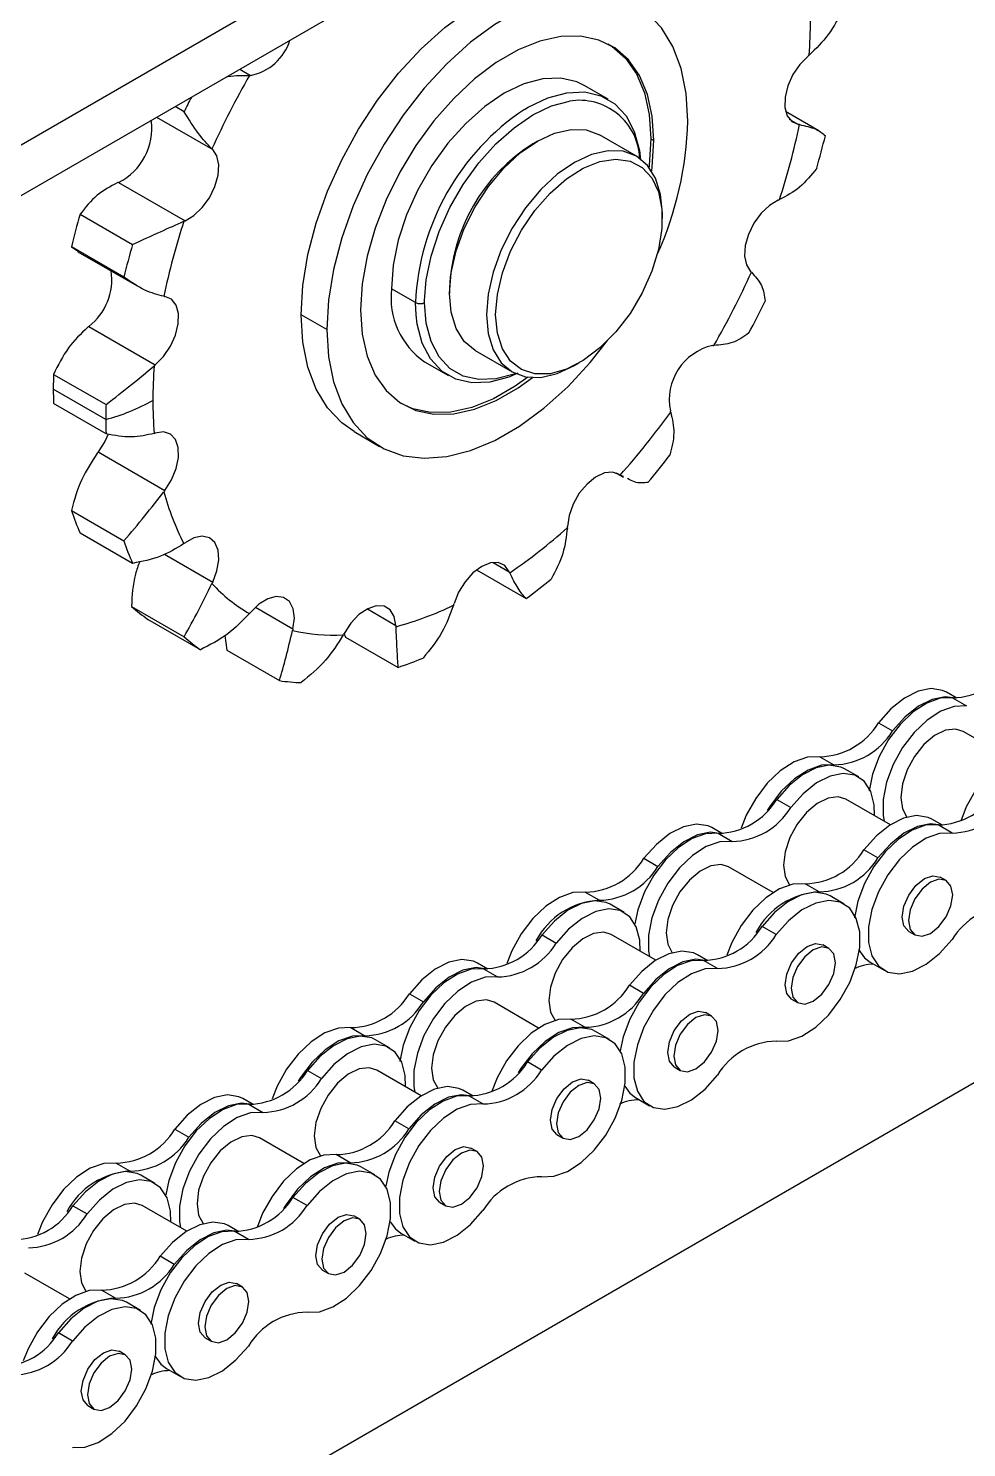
# Model space of a CAD drawing. Header units: metres. Extents: x 0 to 21025, y 0 to 14850.
# Drawn here: x 12145.5 to 12217.4, y 4752.1 to 4860.8 of the extents above; entities that cross this region are included whole.
import ezdxf

# ---------------------------------------------------------------- set-up
doc = ezdxf.new("R2010")
doc.units = ezdxf.units.M
doc.header["$LTSCALE"] = 25
doc.layers.add('SL4', color=4, linetype='Continuous')

msp = doc.modelspace()

# ---------------------------------------------------------------- linework, layer by layer
at = {"layer": 'SL4'}
for p, q in [((12051.192, 4797.705), (12988.09, 5338.565)), ((12051.192, 4793.816), (12988.09, 5334.676)), ((12149.854, 4740.748), (13086.753, 5281.608)), ((12161.731, 4857.629), (12162.567, 4857.147)), ((12189.937, 4855.331), (12188.098, 4856.392)), ((12157.474, 4854.376), (12156.785, 4854.774)), ((12155.368, 4853.956), (12159.664, 4851.476)), ((12206.083, 4852.911), (12203.528, 4854.386)), ((12203.812, 4853.801), (12204.513, 4853.397)), ((12192.119, 4850.965), (12189.291, 4852.597)), ((12184.528, 4852.125), (12184.174, 4851.921)), ((12193.22, 4852.295), (12193.445, 4852.165)), ((12152.45, 4848.967), (12157.548, 4846.024)), ((12149.507, 4846.526), (12153.528, 4844.205)), ((12194.093, 4846.195), (12194.093, 4846.604)), ((12152.865, 4841.717), (12148.844, 4844.038)), ((12148.844, 4844.038), (12149.358, 4843.698)), ((12149.335, 4843.66), (12153.879, 4841.037)), ((12175.193, 4839.766), (12173.354, 4840.827)), ((12177.794, 4840.868), (12177.794, 4840.46)), ((12175.232, 4838.835), (12175.193, 4839.766)), ((12175.884, 4839.766), (12175.885, 4839.929)), ((12168.397, 4837.705), (12166.438, 4838.836)), ((12150.17, 4837.939), (12155.269, 4834.995)), ((12175.884, 4835.235), (12177.723, 4834.173)), ((12179.767, 4836.099), (12182.595, 4834.466)), ((12187.358, 4834.939), (12187.712, 4835.143)), ((12147.473, 4834.272), (12151.494, 4831.951)), ((12151.477, 4830.821), (12147.457, 4833.142)), ((12151.494, 4829.711), (12147.473, 4832.032)), ((12170.487, 4829.888), (12172.445, 4828.757)), ((12150.905, 4828.336), (12156.003, 4825.393)), ((12190.549, 4826.73), (12191.128, 4826.396)), ((12190.656, 4826.685), (12190.797, 4826.604)), ((12191.11, 4826.443), (12190.859, 4826.562)), ((12148.844, 4823.848), (12152.865, 4821.527)), ((12153.528, 4819.805), (12149.507, 4822.126)), ((12155.962, 4820.511), (12159.664, 4818.374)), ((12181.134, 4819.88), (12182.374, 4819.164)), ((12179.861, 4819.306), (12183.665, 4817.11)), ((12153.453, 4816.511), (12157.474, 4814.19)), ((12158.721, 4813.194), (12154.7, 4815.515)), ((12162.935, 4816.444), (12165.808, 4814.785)), ((12171.507, 4816.323), (12173.695, 4815.06)), ((12169.705, 4814.449), (12169.842, 4814.161)), ((12160.6, 4814.285), (12160.746, 4813.147)), ((12169.842, 4814.161), (12173.863, 4811.84)), ((12160.746, 4813.147), (12164.767, 4810.826)), ((12216.648, 4809.48), (12215.848, 4809.942)), ((12216.316, 4809.508), (12217.391, 4808.888)), ((12210.643, 4807.599), (12211.718, 4806.978)), ((12220.532, 4804.975), (12217.125, 4806.942)), ((12206.153, 4805.007), (12207.228, 4804.386)), ((12209.125, 4803.455), (12208.05, 4804.075)), ((12202.846, 4801.732), (12203.92, 4801.112)), ((12211.552, 4799.791), (12208.145, 4801.757)), ((12198.687, 4799.112), (12197.888, 4799.574)), ((12215.532, 4799.756), (12214.732, 4800.218)), ((12216.275, 4799.164), (12215.2, 4799.784)), ((12198.355, 4799.14), (12199.43, 4798.52)), ((12192.683, 4797.23), (12193.758, 4796.61)), ((12210.602, 4797.254), (12209.528, 4797.875)), ((12202.572, 4794.606), (12199.165, 4796.573)), ((12206.112, 4794.662), (12205.038, 4795.282)), ((12215.825, 4795.521), (12215.359, 4795.79)), ((12188.193, 4794.638), (12189.268, 4794.018)), ((12208.009, 4793.731), (12206.935, 4794.351)), ((12191.165, 4793.086), (12190.09, 4793.707)), ((12202.805, 4791.387), (12201.73, 4792.008)), ((12212.961, 4791.635), (12213.427, 4791.366)), ((12184.885, 4791.364), (12185.96, 4790.743)), ((12193.592, 4789.422), (12190.185, 4791.389)), ((12206.845, 4790.337), (12206.379, 4790.605)), ((12197.572, 4789.388), (12196.772, 4789.849)), ((12180.727, 4788.744), (12179.927, 4789.205)), ((12180.395, 4788.772), (12181.47, 4788.151)), ((12198.314, 4788.795), (12197.24, 4789.416)), ((12209.995, 4789.281), (12211.07, 4788.661)), ((12192.642, 4786.886), (12191.567, 4787.506)), ((12174.722, 4786.862), (12175.797, 4786.242)), ((12184.611, 4784.238), (12181.204, 4786.205)), ((12203.981, 4786.451), (12204.447, 4786.182)), ((12197.865, 4785.152), (12197.399, 4785.421)), ((12170.232, 4784.27), (12171.307, 4783.649)), ((12188.152, 4784.294), (12187.077, 4784.914)), ((12173.204, 4782.718), (12172.129, 4783.338)), ((12190.049, 4783.362), (12188.974, 4783.983)), ((12166.925, 4780.995), (12167.999, 4780.375)), ((12175.631, 4779.054), (12172.224, 4781.021)), ((12184.844, 4781.019), (12183.769, 4781.639)), ((12195.001, 4781.267), (12195.466, 4780.998)), ((12188.884, 4779.968), (12188.419, 4780.237)), ((12162.766, 4778.375), (12161.967, 4778.837)), ((12179.611, 4779.019), (12178.811, 4779.481)), ((12180.354, 4778.427), (12179.279, 4779.047)), ((12192.035, 4778.913), (12193.11, 4778.292)), ((12162.434, 4778.403), (12163.509, 4777.783)), ((12156.762, 4776.494), (12157.837, 4775.873)), ((12174.681, 4776.517), (12173.607, 4777.138)), ((12166.651, 4773.87), (12163.244, 4775.836)), ((12186.02, 4776.083), (12186.486, 4775.814)), ((12170.191, 4773.925), (12169.117, 4774.546)), ((12179.904, 4774.784), (12179.438, 4775.053)), ((12152.272, 4773.902), (12153.347, 4773.281)), ((12172.088, 4772.994), (12171.014, 4773.614)), ((12155.244, 4772.35), (12154.169, 4772.97)), ((12166.884, 4770.651), (12165.809, 4771.271)), ((12148.964, 4770.627), (12150.039, 4770.007)), ((12157.671, 4768.685), (12154.264, 4770.652)), ((12177.04, 4770.898), (12177.506, 4770.63)), ((12161.651, 4768.651), (12160.851, 4769.113)), ((12170.924, 4769.6), (12170.458, 4769.869)), ((12162.393, 4768.059), (12161.319, 4768.679)), ((12174.074, 4768.544), (12175.149, 4767.924)), ((12156.721, 4766.149), (12155.646, 4766.769)), ((12168.06, 4765.714), (12168.526, 4765.445)), ((12148.69, 4763.501), (12145.283, 4765.468)), ((12161.944, 4764.416), (12161.478, 4764.684)), ((12152.231, 4763.557), (12151.156, 4764.177)), ((12154.128, 4762.625), (12153.053, 4763.246)), ((12148.923, 4760.282), (12147.848, 4760.903)), ((12159.08, 4760.53), (12159.545, 4760.261)), ((12152.963, 4759.232), (12152.498, 4759.5)), ((12156.114, 4758.176), (12157.189, 4757.556)), ((12150.099, 4755.346), (12150.565, 4755.077))]:
    msp.add_line(p, q, dxfattribs=at)
at = {"layer": 'SL4', "flags": 128}
for points in [[(12166.438, 4838.836), (12166.567, 4841.083), (12166.951, 4843.437), (12167.582, 4845.854), (12168.45, 4848.289), (12169.538, 4850.697), (12170.825, 4853.032), (12172.288, 4855.251), (12173.9, 4857.313), (12175.63, 4859.179), (12177.446, 4860.815), (12179.315, 4862.191), (12181.201, 4863.28), (12183.07, 4864.062), (12184.886, 4864.523), (12186.616, 4864.654), (12188.228, 4864.452), (12189.691, 4863.922), (12190.029, 4863.74)], [(12196.036, 4853.661), (12195.908, 4855.76), (12195.524, 4857.671), (12194.892, 4859.359), (12194.025, 4860.791), (12192.937, 4861.943), (12191.649, 4862.792), (12190.186, 4863.321), (12188.575, 4863.523), (12186.845, 4863.392), (12185.028, 4862.931), (12183.16, 4862.149), (12181.274, 4861.06), (12179.405, 4859.685), (12177.589, 4858.049), (12175.859, 4856.182), (12174.247, 4854.12), (12172.784, 4851.901), (12171.497, 4849.566), (12170.409, 4847.158), (12169.541, 4844.724), (12168.909, 4842.307), (12168.526, 4839.953), (12168.397, 4837.705)], [(12193.445, 4852.165), (12193.32, 4854.025), (12192.946, 4855.699), (12192.333, 4857.149), (12191.494, 4858.343), (12190.448, 4859.254), (12189.218, 4859.862), (12187.831, 4860.153), (12186.319, 4860.121), (12184.715, 4859.767), (12183.056, 4859.098), (12181.378, 4858.129), (12179.718, 4856.882), (12178.114, 4855.385), (12176.602, 4853.671), (12175.216, 4851.779), (12173.986, 4849.751), (12172.939, 4847.632), (12172.1, 4845.469), (12171.487, 4843.311), (12171.114, 4841.206), (12170.988, 4839.201)], [(12189.93, 4859.566), (12190.222, 4859.384), (12191.269, 4858.473), (12192.108, 4857.279), (12192.721, 4855.829), (12193.094, 4854.155), (12193.22, 4852.295)], [(12205.247, 4858.632), (12204.62, 4857.993), (12204.089, 4857.211), (12203.7, 4856.353), (12203.488, 4855.494), (12203.47, 4854.708), (12203.647, 4854.062), (12204.005, 4853.612), (12204.513, 4853.397)], [(12188.098, 4856.392), (12187.543, 4856.659), (12186.31, 4856.944), (12184.945, 4856.891), (12183.491, 4856.502), (12181.991, 4855.787), (12180.491, 4854.77), (12179.037, 4853.48), (12177.673, 4851.958), (12176.439, 4850.249), (12175.375, 4848.405), (12174.511, 4846.482), (12173.875, 4844.539), (12173.485, 4842.635), (12173.354, 4840.827)], [(12183.537, 4854.551), (12183.83, 4854.726), (12185.33, 4855.44), (12186.784, 4855.83), (12188.149, 4855.883), (12189.382, 4855.598), (12190.446, 4854.983), (12191.31, 4854.057), (12191.946, 4852.849), (12192.336, 4851.394), (12192.428, 4850.669)], [(12175.885, 4839.929), (12176.01, 4841.501), (12176.384, 4843.329), (12176.994, 4845.195), (12177.823, 4847.04), (12178.845, 4848.811), (12180.029, 4850.451), (12181.339, 4851.913), (12182.736, 4853.151), (12184.175, 4854.128), (12185.615, 4854.813), (12186.971, 4855.181)], [(12179.767, 4836.099), (12179.766, 4836.099), (12178.929, 4836.795), (12178.306, 4837.78), (12177.923, 4839.018), (12177.794, 4840.46), (12177.923, 4842.052), (12178.306, 4843.733), (12178.929, 4845.436), (12179.766, 4847.099), (12180.787, 4848.655), (12181.951, 4850.046), (12183.215, 4851.218), (12184.529, 4852.126), (12185.843, 4852.735), (12187.106, 4853.022), (12188.271, 4852.975), (12189.291, 4852.597)], [(12157.548, 4846.024), (12158.22, 4846.424), (12158.86, 4847.031), (12159.412, 4847.792), (12159.83, 4848.64), (12160.077, 4849.505), (12160.132, 4850.31), (12159.99, 4850.986), (12159.664, 4851.476)], [(12194.093, 4846.604), (12193.963, 4848.046), (12193.58, 4849.284), (12192.957, 4850.269), (12192.12, 4850.964), (12191.099, 4851.342), (12189.935, 4851.389), (12188.671, 4851.102), (12187.357, 4850.493), (12186.043, 4849.585), (12184.78, 4848.413), (12183.615, 4847.022), (12182.595, 4845.466), (12181.757, 4843.804), (12181.135, 4842.1), (12180.752, 4840.419), (12180.622, 4838.827), (12180.622, 4838.827)], [(12193.22, 4852.295), (12193.094, 4850.29), (12193.074, 4850.128)], [(12193.278, 4849.841), (12193.32, 4850.16), (12193.445, 4852.165)], [(12181.329, 4838.827), (12181.46, 4840.386), (12181.846, 4842.032), (12182.473, 4843.698), (12183.314, 4845.314), (12184.335, 4846.817), (12185.495, 4848.143), (12186.745, 4849.238), (12188.034, 4850.058), (12189.31, 4850.569), (12190.521, 4850.75), (12191.617, 4850.594), (12192.553, 4850.107), (12193.291, 4849.309), (12193.8, 4848.233), (12194.06, 4846.922), (12194.06, 4845.431), (12193.8, 4843.82), (12193.291, 4842.156), (12192.553, 4840.507), (12191.617, 4838.939), (12190.521, 4837.518), (12189.31, 4836.301), (12188.034, 4835.338), (12186.745, 4834.669), (12185.495, 4834.321), (12184.335, 4834.309), (12183.314, 4834.632), (12182.473, 4835.278), (12181.846, 4836.22), (12181.46, 4837.419), (12181.329, 4838.827)], [(12202.968, 4847.604), (12202.296, 4847.204), (12201.656, 4846.597), (12201.104, 4845.836), (12200.686, 4844.987), (12200.439, 4844.123), (12200.384, 4843.318), (12200.526, 4842.641), (12200.852, 4842.152)], [(12155.269, 4834.995), (12155.896, 4835.635), (12156.427, 4836.417), (12156.816, 4837.275), (12157.028, 4838.134), (12157.046, 4838.92), (12156.869, 4839.566), (12156.511, 4840.016), (12156.003, 4840.231)], [(12182.849, 4834.335), (12182.736, 4834.292), (12181.339, 4833.918), (12180.029, 4833.867), (12178.845, 4834.141), (12177.823, 4834.731), (12176.994, 4835.619), (12176.384, 4836.779), (12176.01, 4838.176), (12175.884, 4839.766)], [(12170.487, 4829.888), (12169.538, 4830.554), (12168.45, 4831.706), (12167.582, 4833.139), (12166.951, 4834.826), (12166.567, 4836.737), (12166.438, 4838.836)], [(12170.988, 4839.201), (12171.114, 4837.341), (12171.487, 4835.667), (12172.1, 4834.217), (12172.939, 4833.023), (12173.986, 4832.112), (12175.216, 4831.504), (12176.602, 4831.213), (12178.114, 4831.245), (12179.718, 4831.6), (12181.378, 4832.269), (12183.056, 4833.238), (12184.148, 4834.025)], [(12183.018, 4834.353), (12182.33, 4834.064), (12180.876, 4833.674), (12179.511, 4833.621), (12178.278, 4833.906), (12177.213, 4834.521), (12176.35, 4835.447), (12175.713, 4836.655), (12175.324, 4838.109), (12175.232, 4838.835)], [(12180.622, 4838.827), (12180.752, 4837.385), (12181.135, 4836.147), (12181.757, 4835.162), (12182.595, 4834.467), (12183.615, 4834.089), (12184.78, 4834.042), (12186.043, 4834.329), (12187.357, 4834.938), (12187.358, 4834.939)], [(12168.397, 4837.705), (12168.526, 4835.607), (12168.909, 4833.696), (12169.541, 4832.008), (12170.409, 4830.575), (12171.497, 4829.423), (12172.784, 4828.575), (12174.247, 4828.045), (12175.859, 4827.844), (12177.589, 4827.974), (12179.405, 4828.435), (12181.274, 4829.217), (12183.16, 4830.306), (12185.028, 4831.682), (12186.845, 4833.318), (12188.575, 4835.184), (12189.897, 4836.85)], [(12183.797, 4834.058), (12182.83, 4833.368), (12181.152, 4832.399), (12179.493, 4831.73), (12177.889, 4831.375), (12176.377, 4831.343), (12174.99, 4831.634), (12174.052, 4832.061)], [(12151.664, 4829.695), (12151.413, 4829.137), (12150.905, 4828.336)], [(12156.003, 4825.393), (12156.511, 4826.194), (12156.869, 4827.058), (12157.046, 4827.909), (12157.028, 4828.674), (12156.816, 4829.287), (12156.427, 4829.696), (12155.896, 4829.865), (12155.269, 4829.78)], [(12190.797, 4826.604), (12190.275, 4826.791), (12189.653, 4826.725), (12188.984, 4826.411), (12188.326, 4825.875), (12187.735, 4825.165), (12187.262, 4824.34), (12186.949, 4823.473), (12186.821, 4822.637)], [(12159.664, 4818.374), (12159.99, 4819.241), (12160.132, 4820.081), (12160.077, 4820.823), (12159.83, 4821.402), (12159.412, 4821.768), (12158.86, 4821.891), (12158.22, 4821.759), (12157.548, 4821.384)], [(12182.374, 4819.164), (12182.028, 4819.63), (12181.53, 4819.864), (12180.923, 4819.845), (12180.258, 4819.575), (12179.593, 4819.078), (12178.986, 4818.395), (12178.488, 4817.587), (12178.142, 4816.722)], [(12165.808, 4814.785), (12165.914, 4815.613), (12165.822, 4816.329), (12165.542, 4816.872), (12165.096, 4817.195), (12164.523, 4817.27), (12163.873, 4817.092), (12163.202, 4816.675), (12162.567, 4816.055)], [(12173.695, 4815.06), (12173.567, 4815.748), (12173.254, 4816.253), (12172.781, 4816.532), (12172.19, 4816.56), (12171.532, 4816.336), (12170.863, 4815.878), (12170.241, 4815.226), (12169.719, 4814.435)], [(12215.848, 4809.942), (12215.556, 4810.08), (12214.67, 4810.218), (12213.671, 4810.016), (12212.624, 4809.486), (12211.593, 4808.664), (12210.643, 4807.599)], [(12216.316, 4809.508), (12215.366, 4809.477), (12214.336, 4809.109), (12213.288, 4808.429), (12212.29, 4807.479), (12211.403, 4806.318), (12210.685, 4805.02), (12210.179, 4803.666), (12209.925, 4802.404)], [(12216.565, 4809.483), (12215.745, 4809.597), (12214.746, 4809.395), (12213.699, 4808.866), (12212.668, 4808.043), (12211.718, 4806.978)], [(12217.391, 4808.888), (12216.441, 4808.856), (12215.41, 4808.489), (12214.363, 4807.809), (12213.364, 4806.858), (12212.478, 4805.697), (12211.759, 4804.399), (12211.254, 4803.045), (12210.993, 4801.72), (12210.993, 4800.508), (12211.067, 4800.071)], [(12217.125, 4806.942), (12216.546, 4807.12), (12215.769, 4807.024), (12214.936, 4806.616), (12214.123, 4805.931), (12213.4, 4805.032), (12212.832, 4803.998), (12212.47, 4802.92), (12212.345, 4801.895)], [(12206.153, 4805.007), (12205.204, 4804.975), (12204.173, 4804.608), (12203.125, 4803.927), (12202.127, 4802.977), (12201.241, 4801.816), (12200.522, 4800.518), (12200.136, 4799.548)], [(12222.998, 4805.651), (12222.049, 4805.619), (12221.018, 4805.252), (12219.97, 4804.572), (12218.972, 4803.621), (12218.085, 4802.46), (12217.367, 4801.162), (12216.94, 4800.07)], [(12207.228, 4804.386), (12206.279, 4804.355), (12205.248, 4803.987), (12204.2, 4803.307), (12203.202, 4802.357), (12202.316, 4801.196), (12202.128, 4800.897)], [(12208.05, 4804.075), (12207.758, 4804.214), (12206.872, 4804.351), (12205.873, 4804.149), (12204.826, 4803.62), (12203.795, 4802.797), (12202.846, 4801.732)], [(12210.346, 4800.487), (12210.318, 4801.331), (12210.057, 4802.354), (12209.552, 4803.125), (12208.833, 4803.593), (12207.947, 4803.731), (12206.948, 4803.528), (12205.901, 4802.999), (12204.87, 4802.176), (12203.92, 4801.112)], [(12208.145, 4801.757), (12207.565, 4801.936), (12206.788, 4801.84), (12205.956, 4801.431), (12205.142, 4800.747), (12204.42, 4799.848), (12203.852, 4798.814), (12203.49, 4797.736), (12203.365, 4796.711)], [(12212.345, 4801.895), (12212.47, 4801.014), (12212.815, 4800.374)], [(12214.732, 4800.218), (12214.44, 4800.356), (12213.554, 4800.493), (12212.556, 4800.291), (12211.508, 4799.762), (12210.477, 4798.939), (12209.528, 4797.875)], [(12197.888, 4799.574), (12197.596, 4799.712), (12196.709, 4799.849), (12195.711, 4799.647), (12194.663, 4799.118), (12193.632, 4798.295), (12192.683, 4797.23)], [(12198.606, 4799.114), (12197.784, 4799.229), (12196.786, 4799.027), (12195.738, 4798.498), (12194.707, 4797.675), (12193.758, 4796.61)], [(12215.2, 4799.784), (12214.251, 4799.753), (12213.22, 4799.385), (12212.172, 4798.705), (12211.174, 4797.754), (12210.287, 4796.594), (12209.569, 4795.295), (12209.063, 4793.941), (12208.809, 4792.68)], [(12215.45, 4799.759), (12214.629, 4799.873), (12213.63, 4799.671), (12212.583, 4799.142), (12211.552, 4798.319), (12210.602, 4797.254)], [(12198.355, 4799.14), (12197.406, 4799.109), (12196.375, 4798.741), (12195.327, 4798.061), (12194.329, 4797.11), (12193.443, 4795.949), (12192.724, 4794.651), (12192.218, 4793.297), (12191.987, 4792.215)], [(12199.43, 4798.52), (12198.481, 4798.488), (12197.45, 4798.121), (12196.402, 4797.44), (12195.404, 4796.49), (12194.518, 4795.329), (12193.799, 4794.031), (12193.293, 4792.677), (12193.032, 4791.352), (12193.032, 4790.14), (12193.106, 4789.702)], [(12216.275, 4799.164), (12215.325, 4799.132), (12214.295, 4798.765), (12213.247, 4798.084), (12212.249, 4797.134), (12211.362, 4795.973), (12210.644, 4794.675), (12210.138, 4793.321), (12209.877, 4791.996), (12209.877, 4790.784), (12210.138, 4789.761), (12210.644, 4788.991), (12211.362, 4788.522), (12212.249, 4788.385), (12213.247, 4788.587), (12214.295, 4789.116), (12215.325, 4789.939), (12216.275, 4791.004)], [(12199.165, 4796.573), (12198.585, 4796.752), (12197.808, 4796.656), (12196.976, 4796.247), (12196.162, 4795.563), (12195.439, 4794.664), (12194.872, 4793.629), (12194.509, 4792.552), (12194.385, 4791.527)], [(12203.365, 4796.711), (12203.49, 4795.83), (12203.835, 4795.19)], [(12205.038, 4795.282), (12204.088, 4795.251), (12203.057, 4794.884), (12202.01, 4794.203), (12201.011, 4793.253), (12200.125, 4792.092), (12199.406, 4790.794), (12199.02, 4789.824)], [(12212.464, 4792.733), (12212.593, 4793.557), (12212.961, 4794.405), (12213.511, 4795.147), (12214.16, 4795.671), (12214.809, 4795.896), (12215.359, 4795.79)], [(12212.93, 4792.465), (12213.059, 4791.79), (12213.427, 4791.366), (12213.977, 4791.26), (12214.626, 4791.485), (12215.275, 4792.009), (12215.825, 4792.751), (12216.193, 4793.599), (12216.322, 4794.423), (12216.193, 4795.098), (12215.825, 4795.521), (12215.275, 4795.628), (12214.626, 4795.402), (12213.977, 4794.878), (12213.427, 4794.136), (12213.059, 4793.289), (12212.93, 4792.465)], [(12188.193, 4794.638), (12187.243, 4794.607), (12186.212, 4794.239), (12185.165, 4793.559), (12184.167, 4792.609), (12183.28, 4791.448), (12182.562, 4790.15), (12182.175, 4789.18)], [(12190.09, 4793.707), (12189.798, 4793.845), (12188.911, 4793.983), (12187.913, 4793.78), (12186.865, 4793.251), (12185.834, 4792.428), (12184.885, 4791.364)], [(12206.935, 4794.351), (12206.642, 4794.489), (12205.756, 4794.627), (12204.758, 4794.425), (12203.71, 4793.895), (12202.679, 4793.073), (12201.73, 4792.008)], [(12202.805, 4783.228), (12203.754, 4783.259), (12204.785, 4783.626), (12205.832, 4784.307), (12206.831, 4785.257), (12207.717, 4786.418), (12208.436, 4787.716), (12208.942, 4789.07), (12209.203, 4790.395), (12209.203, 4791.607), (12208.942, 4792.63), (12208.436, 4793.4), (12207.717, 4793.869), (12206.831, 4794.006), (12205.832, 4793.804), (12204.785, 4793.275), (12203.754, 4792.452), (12202.805, 4791.387)], [(12192.385, 4790.119), (12192.358, 4790.963), (12192.097, 4791.986), (12191.591, 4792.756), (12190.872, 4793.225), (12189.986, 4793.362), (12188.988, 4793.16), (12187.94, 4792.631), (12186.909, 4791.808), (12185.96, 4790.743)], [(12212.961, 4791.635), (12212.961, 4791.635), (12212.593, 4792.058), (12212.464, 4792.733)], [(12190.185, 4791.389), (12189.605, 4791.568), (12188.828, 4791.472), (12187.996, 4791.063), (12187.182, 4790.379), (12186.459, 4789.48), (12185.891, 4788.445), (12185.529, 4787.368), (12185.405, 4786.343)], [(12194.385, 4791.527), (12194.509, 4790.646), (12194.855, 4790.006)], [(12203.484, 4787.549), (12203.613, 4788.373), (12203.981, 4789.221), (12204.531, 4789.963), (12205.18, 4790.487), (12205.829, 4790.712), (12206.379, 4790.605)], [(12179.927, 4789.205), (12179.635, 4789.343), (12178.749, 4789.481), (12177.75, 4789.279), (12176.703, 4788.75), (12175.672, 4787.927), (12174.722, 4786.862)], [(12196.772, 4789.849), (12196.48, 4789.988), (12195.593, 4790.125), (12194.595, 4789.923), (12193.548, 4789.394), (12192.517, 4788.571), (12191.567, 4787.506)], [(12197.49, 4789.39), (12196.668, 4789.505), (12195.67, 4789.302), (12194.622, 4788.773), (12193.591, 4787.95), (12192.642, 4786.886)], [(12203.95, 4787.28), (12204.079, 4786.605), (12204.446, 4786.182), (12204.997, 4786.075), (12205.646, 4786.301), (12206.295, 4786.825), (12206.845, 4787.567), (12207.213, 4788.414), (12207.342, 4789.238), (12207.213, 4789.913), (12206.845, 4790.337), (12206.295, 4790.443), (12205.646, 4790.218), (12204.997, 4789.694), (12204.446, 4788.952), (12204.079, 4788.104), (12203.95, 4787.28)], [(12209.122, 4790.252), (12209.569, 4789.611), (12209.995, 4789.281)], [(12180.395, 4788.772), (12179.445, 4788.74), (12178.415, 4788.373), (12177.367, 4787.692), (12176.369, 4786.742), (12175.482, 4785.581), (12174.764, 4784.283), (12174.258, 4782.929), (12174.004, 4781.667)], [(12180.644, 4788.746), (12179.824, 4788.86), (12178.825, 4788.658), (12177.778, 4788.129), (12176.747, 4787.306), (12175.797, 4786.242)], [(12197.24, 4789.416), (12196.29, 4789.384), (12195.259, 4789.017), (12194.212, 4788.337), (12193.213, 4787.386), (12192.327, 4786.225), (12191.608, 4784.927), (12191.103, 4783.573), (12190.871, 4782.491)], [(12198.314, 4788.795), (12197.365, 4788.764), (12196.334, 4788.396), (12195.286, 4787.716), (12194.288, 4786.766), (12193.402, 4785.605), (12192.683, 4784.307), (12192.177, 4782.953), (12191.916, 4781.628), (12191.916, 4780.416), (12192.177, 4779.393), (12192.683, 4778.623), (12193.402, 4778.154), (12194.288, 4778.017), (12195.286, 4778.219), (12196.334, 4778.748), (12197.365, 4779.571), (12198.314, 4780.635)], [(12181.47, 4788.151), (12180.52, 4788.12), (12179.489, 4787.752), (12178.442, 4787.072), (12177.443, 4786.121), (12176.557, 4784.961), (12175.838, 4783.662), (12175.333, 4782.308), (12175.072, 4780.984), (12175.072, 4779.772), (12175.146, 4779.334)], [(12203.981, 4786.451), (12203.981, 4786.451), (12203.613, 4786.874), (12203.484, 4787.549)], [(12181.204, 4786.205), (12180.625, 4786.384), (12179.848, 4786.287), (12179.015, 4785.879), (12178.202, 4785.195), (12177.479, 4784.295), (12176.911, 4783.261), (12176.549, 4782.184), (12176.424, 4781.159)], [(12185.405, 4786.343), (12185.529, 4785.462), (12185.874, 4784.822)], [(12194.504, 4782.365), (12194.633, 4783.189), (12195.001, 4784.037), (12195.551, 4784.779), (12196.2, 4785.303), (12196.849, 4785.528), (12197.399, 4785.421)], [(12194.969, 4782.096), (12195.099, 4781.421), (12195.466, 4780.998), (12196.016, 4780.891), (12196.665, 4781.117), (12197.314, 4781.641), (12197.865, 4782.383), (12198.232, 4783.23), (12198.361, 4784.054), (12198.232, 4784.729), (12197.865, 4785.152), (12197.314, 4785.259), (12196.665, 4785.034), (12196.016, 4784.51), (12195.466, 4783.768), (12195.099, 4782.92), (12194.969, 4782.096)], [(12170.232, 4784.27), (12169.283, 4784.239), (12168.252, 4783.871), (12167.204, 4783.191), (12166.206, 4782.24), (12165.32, 4781.079), (12164.601, 4779.781), (12164.215, 4778.811)], [(12187.077, 4784.914), (12186.128, 4784.883), (12185.097, 4784.515), (12184.049, 4783.835), (12183.051, 4782.884), (12182.164, 4781.724), (12181.446, 4780.425), (12181.019, 4779.333)], [(12188.152, 4784.294), (12187.202, 4784.262), (12186.171, 4783.895), (12185.124, 4783.214), (12184.126, 4782.264), (12183.239, 4781.103), (12183.052, 4780.805)], [(12188.974, 4783.983), (12188.682, 4784.121), (12187.795, 4784.258), (12186.797, 4784.056), (12185.75, 4783.527), (12184.719, 4782.704), (12183.769, 4781.639)], [(12171.307, 4783.649), (12170.358, 4783.618), (12169.327, 4783.251), (12168.279, 4782.57), (12167.281, 4781.62), (12166.395, 4780.459), (12166.207, 4780.161)], [(12172.129, 4783.338), (12171.837, 4783.477), (12170.951, 4783.614), (12169.952, 4783.412), (12168.905, 4782.883), (12167.874, 4782.06), (12166.925, 4780.995)], [(12174.425, 4779.75), (12174.397, 4780.595), (12174.136, 4781.618), (12173.631, 4782.388), (12172.912, 4782.856), (12172.026, 4782.994), (12171.027, 4782.792), (12169.98, 4782.262), (12168.949, 4781.44), (12167.999, 4780.375)], [(12184.844, 4772.859), (12185.793, 4772.891), (12186.824, 4773.258), (12187.872, 4773.938), (12188.87, 4774.889), (12189.757, 4776.05), (12190.475, 4777.348), (12190.981, 4778.702), (12191.242, 4780.027), (12191.242, 4781.239), (12190.981, 4782.262), (12190.475, 4783.032), (12189.757, 4783.5), (12188.87, 4783.638), (12187.872, 4783.436), (12186.824, 4782.907), (12185.793, 4782.084), (12184.844, 4781.019)], [(12195.001, 4781.267), (12195.001, 4781.267), (12194.633, 4781.69), (12194.504, 4782.365)], [(12172.224, 4781.021), (12171.644, 4781.2), (12170.867, 4781.103), (12170.035, 4780.695), (12169.221, 4780.01), (12168.499, 4779.111), (12167.931, 4778.077), (12167.569, 4776.999), (12167.444, 4775.975)], [(12176.424, 4781.159), (12176.549, 4780.277), (12176.894, 4779.637)], [(12178.811, 4779.481), (12178.519, 4779.619), (12177.633, 4779.757), (12176.635, 4779.555), (12175.587, 4779.025), (12174.556, 4778.203), (12173.607, 4777.138)], [(12185.524, 4777.181), (12185.653, 4778.005), (12186.02, 4778.852), (12186.57, 4779.595), (12187.22, 4780.118), (12187.869, 4780.344), (12188.419, 4780.237)], [(12185.989, 4776.912), (12186.118, 4776.237), (12186.486, 4775.814), (12187.036, 4775.707), (12187.685, 4775.933), (12188.334, 4776.456), (12188.884, 4777.199), (12189.252, 4778.046), (12189.381, 4778.87), (12189.252, 4779.545), (12188.884, 4779.968), (12188.334, 4780.075), (12187.685, 4779.85), (12187.036, 4779.326), (12186.486, 4778.584), (12186.118, 4777.736), (12185.989, 4776.912)], [(12191.213, 4779.784), (12191.608, 4779.243), (12192.035, 4778.913)], [(12161.967, 4778.837), (12161.675, 4778.975), (12160.788, 4779.113), (12159.79, 4778.91), (12158.742, 4778.381), (12157.711, 4777.558), (12156.762, 4776.494)], [(12179.279, 4779.047), (12178.33, 4779.016), (12177.299, 4778.648), (12176.251, 4777.968), (12175.253, 4777.018), (12174.366, 4775.857), (12173.648, 4774.559), (12173.142, 4773.205), (12172.91, 4772.123)], [(12179.53, 4779.022), (12178.708, 4779.136), (12177.709, 4778.934), (12176.662, 4778.405), (12175.631, 4777.582), (12174.681, 4776.517)], [(12162.434, 4778.403), (12161.485, 4778.372), (12160.454, 4778.004), (12159.406, 4777.324), (12158.408, 4776.374), (12157.522, 4775.213), (12156.803, 4773.914), (12156.297, 4772.56), (12156.066, 4771.478)], [(12163.509, 4777.783), (12162.56, 4777.751), (12161.529, 4777.384), (12160.481, 4776.704), (12159.483, 4775.753), (12158.597, 4774.592), (12157.878, 4773.294), (12157.372, 4771.94), (12157.111, 4770.615), (12157.111, 4769.403), (12157.185, 4768.966)], [(12162.684, 4778.378), (12161.863, 4778.492), (12160.865, 4778.29), (12159.817, 4777.761), (12158.786, 4776.938), (12157.837, 4775.873)], [(12180.354, 4778.427), (12179.404, 4778.395), (12178.374, 4778.028), (12177.326, 4777.348), (12176.328, 4776.397), (12175.441, 4775.236), (12174.723, 4773.938), (12174.217, 4772.584), (12173.956, 4771.259), (12173.956, 4770.047), (12174.217, 4769.024), (12174.723, 4768.254), (12175.441, 4767.786), (12176.328, 4767.648), (12177.326, 4767.85), (12178.374, 4768.38), (12179.404, 4769.202), (12180.354, 4770.267)], [(12186.02, 4776.083), (12186.02, 4776.083), (12185.653, 4776.506), (12185.524, 4777.181)], [(12163.244, 4775.836), (12162.664, 4776.015), (12161.887, 4775.919), (12161.055, 4775.51), (12160.241, 4774.826), (12159.518, 4773.927), (12158.951, 4772.893), (12158.588, 4771.815), (12158.464, 4770.79)], [(12167.444, 4775.975), (12167.569, 4775.093), (12167.914, 4774.453)], [(12169.117, 4774.546), (12168.167, 4774.514), (12167.136, 4774.147), (12166.089, 4773.466), (12165.09, 4772.516), (12164.204, 4771.355), (12163.485, 4770.057), (12163.059, 4768.965)], [(12176.543, 4771.997), (12176.672, 4772.821), (12177.04, 4773.668), (12177.59, 4774.41), (12178.239, 4774.934), (12178.888, 4775.16), (12179.438, 4775.053)], [(12177.009, 4771.728), (12177.138, 4771.053), (12177.506, 4770.63), (12178.056, 4770.523), (12178.705, 4770.748), (12179.354, 4771.272), (12179.904, 4772.014), (12180.272, 4772.862), (12180.401, 4773.686), (12180.272, 4774.361), (12179.904, 4774.784), (12179.354, 4774.891), (12178.705, 4774.665), (12178.056, 4774.142), (12177.506, 4773.399), (12177.138, 4772.552), (12177.009, 4771.728)], [(12152.272, 4773.902), (12151.322, 4773.87), (12150.291, 4773.503), (12149.244, 4772.822), (12148.246, 4771.872), (12147.359, 4770.711), (12146.641, 4769.413), (12146.254, 4768.443)], [(12154.169, 4772.97), (12153.877, 4773.108), (12152.99, 4773.246), (12151.992, 4773.044), (12150.944, 4772.515), (12149.913, 4771.692), (12148.964, 4770.627)], [(12170.191, 4773.925), (12169.242, 4773.894), (12168.211, 4773.526), (12167.163, 4772.846), (12166.165, 4771.896), (12165.279, 4770.735), (12165.091, 4770.436)], [(12171.014, 4773.614), (12170.721, 4773.753), (12169.835, 4773.89), (12168.837, 4773.688), (12167.789, 4773.159), (12166.758, 4772.336), (12165.809, 4771.271)], [(12166.884, 4762.491), (12167.833, 4762.522), (12168.864, 4762.89), (12169.911, 4763.57), (12170.91, 4764.521), (12171.796, 4765.681), (12172.515, 4766.98), (12173.021, 4768.334), (12173.282, 4769.658), (12173.282, 4770.87), (12173.021, 4771.894), (12172.515, 4772.664), (12171.796, 4773.132), (12170.91, 4773.27), (12169.911, 4773.067), (12168.864, 4772.538), (12167.833, 4771.715), (12166.884, 4770.651)], [(12156.464, 4769.382), (12156.437, 4770.226), (12156.176, 4771.249), (12155.67, 4772.019), (12154.951, 4772.488), (12154.065, 4772.625), (12153.067, 4772.423), (12152.019, 4771.894), (12150.988, 4771.071), (12150.039, 4770.007)], [(12177.04, 4770.898), (12177.04, 4770.898), (12176.672, 4771.322), (12176.543, 4771.997)], [(12154.264, 4770.652), (12153.684, 4770.831), (12152.907, 4770.735), (12152.075, 4770.326), (12151.261, 4769.642), (12150.538, 4768.743), (12149.97, 4767.709), (12149.608, 4766.631), (12149.484, 4765.606)], [(12158.464, 4770.79), (12158.588, 4769.909), (12158.934, 4769.269)], [(12167.563, 4766.812), (12167.692, 4767.636), (12168.06, 4768.484), (12168.61, 4769.226), (12169.259, 4769.75), (12169.908, 4769.976), (12170.458, 4769.869)], [(12160.851, 4769.113), (12160.559, 4769.251), (12159.672, 4769.388), (12158.674, 4769.186), (12157.627, 4768.657), (12156.596, 4767.834), (12155.646, 4766.769)], [(12168.029, 4766.544), (12168.158, 4765.869), (12168.525, 4765.446), (12169.076, 4765.339), (12169.725, 4765.564), (12170.374, 4766.088), (12170.924, 4766.83), (12171.292, 4767.678), (12171.421, 4768.502), (12171.292, 4769.177), (12170.924, 4769.6), (12170.374, 4769.707), (12169.725, 4769.481), (12169.076, 4768.957), (12168.525, 4768.215), (12168.158, 4767.368), (12168.029, 4766.544)], [(12173.252, 4769.416), (12173.648, 4768.875), (12174.074, 4768.544)], [(12161.319, 4768.679), (12160.369, 4768.648), (12159.338, 4768.28), (12158.291, 4767.6), (12157.292, 4766.649), (12156.406, 4765.488), (12155.687, 4764.19), (12155.182, 4762.836), (12154.927, 4761.574)], [(12162.393, 4768.059), (12161.444, 4768.027), (12160.413, 4767.66), (12159.365, 4766.979), (12158.367, 4766.029), (12157.481, 4764.868), (12156.762, 4763.57), (12156.256, 4762.216), (12155.995, 4760.891), (12155.995, 4759.679), (12156.256, 4758.656), (12156.762, 4757.886), (12157.481, 4757.417), (12158.367, 4757.28), (12159.365, 4757.482), (12160.413, 4758.011), (12161.444, 4758.834), (12162.393, 4759.899)], [(12161.568, 4768.654), (12160.747, 4768.768), (12159.749, 4768.566), (12158.701, 4768.037), (12157.67, 4767.214), (12156.721, 4766.149)], [(12168.06, 4765.714), (12168.06, 4765.714), (12167.692, 4766.137), (12167.563, 4766.812)], [(12149.484, 4765.606), (12149.608, 4764.725), (12149.953, 4764.085)], [(12158.583, 4761.628), (12158.712, 4762.452), (12159.08, 4763.3), (12159.63, 4764.042), (12160.279, 4764.566), (12160.928, 4764.791), (12161.478, 4764.684)], [(12159.048, 4761.359), (12159.178, 4760.684), (12159.545, 4760.261), (12160.095, 4760.154), (12160.744, 4760.38), (12161.393, 4760.904), (12161.944, 4761.646), (12162.311, 4762.494), (12162.44, 4763.318), (12162.311, 4763.993), (12161.944, 4764.416), (12161.393, 4764.523), (12160.744, 4764.297), (12160.095, 4763.773), (12159.545, 4763.031), (12159.178, 4762.183), (12159.048, 4761.359)], [(12151.156, 4764.177), (12150.207, 4764.146), (12149.176, 4763.778), (12148.128, 4763.098), (12147.13, 4762.148), (12146.243, 4760.987), (12145.525, 4759.689), (12145.157, 4758.775)], [(12153.053, 4763.246), (12152.761, 4763.384), (12151.874, 4763.522), (12150.876, 4763.319), (12149.829, 4762.79), (12148.798, 4761.968), (12147.848, 4760.903)], [(12148.923, 4752.122), (12149.872, 4752.154), (12150.903, 4752.521), (12151.951, 4753.202), (12152.949, 4754.152), (12153.836, 4755.313), (12154.554, 4756.611), (12155.06, 4757.965), (12155.321, 4759.29), (12155.321, 4760.502), (12155.06, 4761.525), (12154.554, 4762.295), (12153.836, 4762.764), (12152.949, 4762.901), (12151.951, 4762.699), (12150.903, 4762.17), (12149.872, 4761.347), (12148.923, 4760.282)], [(12159.08, 4760.53), (12159.08, 4760.53), (12158.712, 4760.953), (12158.583, 4761.628)], [(12149.603, 4756.444), (12149.732, 4757.268), (12150.099, 4758.116), (12150.649, 4758.858), (12151.299, 4759.382), (12151.948, 4759.607), (12152.498, 4759.5)], [(12150.068, 4756.175), (12150.197, 4755.5), (12150.565, 4755.077), (12151.115, 4754.97), (12151.764, 4755.196), (12152.413, 4755.72), (12152.963, 4756.462), (12153.331, 4757.309), (12153.46, 4758.133), (12153.331, 4758.808), (12152.963, 4759.231), (12152.413, 4759.338), (12151.764, 4759.113), (12151.115, 4758.589), (12150.565, 4757.847), (12150.197, 4756.999), (12150.068, 4756.175)], [(12155.241, 4759.147), (12155.687, 4758.506), (12156.114, 4758.176)], [(12150.099, 4755.346), (12150.099, 4755.346), (12149.732, 4755.769), (12149.603, 4756.444)]]:
    msp.add_lwpolyline(points, dxfattribs=at)
at = {"layer": 'SL4'}
for centre, radius, start, end in [((12169.609, 4861.378), 35.827, 355.72534, 359.95411), ((12161.766, 4861.067), 4.001, 281.54883, 342.27615), ((12192.807, 4873.561), 19.433, 309.80446, 310.14824), ((12215.371, 4826.53), 61.11, 149.93061, 155.85297), ((12162.409, 4850.526), 6.623, 88.63483, 89.33941), ((12218.977, 4824.426), 68.408, 152.99039, 154.03575), ((12187.734, 4850.614), 4.631, 2.44373, 99.48735), ((12150.406, 4853.087), 4.599, 296.38857, 7.92423), ((12193.947, 4838.929), 18.773, 123.67712, 177.44491), ((12169.681, 4854.302), 26.363, 335.69048, 358.60738), ((12154.707, 4863.612), 50.921, 341.72409, 348.41288), ((12203.599, 4847.629), 5.839, 80.2347, 81.001), ((12151, 4866.02), 57.187, 343.77857, 346.35839), ((12163.345, 4855.444), 5.413, 226.34362, 227.14968), ((12191.495, 4840.327), 13.712, 122.26897, 177.73641), ((12157.094, 4838.046), 11.868, 113.03868, 113.51627), ((12198.323, 4858.525), 11.868, 293.03868, 293.51627), ((12204.418, 4830.551), 57.187, 163.77857, 166.35839), ((12205.809, 4830.016), 50.921, 161.72409, 168.41288), ((12162.193, 4835.103), 11.868, 113.03868, 113.51627), ((12208.438, 4828.23), 57.187, 163.77857, 166.35839), ((12147.389, 4841.536), 4.547, 307.71741, 8.21257), ((12145.145, 4867.098), 61.11, 329.93061, 335.85297), ((12197.171, 4838.183), 5.413, 46.34362, 47.14968), ((12179.296, 4840.147), 5.98, 173.46674, 235.22108), ((12156.917, 4845.999), 5.839, 260.2347, 261.001), ((12175.538, 4840.432), 0.751, 242.60967, 297.39033), ((12140.258, 4869.925), 68.635, 331.74964, 334.03393), ((12162.611, 4823.01), 19.433, 129.80446, 130.14824), ((12198.896, 4832.315), 4.272, 102.80111, 191.41526), ((12198.107, 4843.102), 6.623, 268.63483, 269.33941), ((12186.089, 4833.138), 38.632, 178.31738, 179.99287), ((12190.907, 4832.25), 35.827, 175.72534, 179.95411), ((12167.709, 4820.067), 19.433, 129.80446, 130.14824), ((12184.15, 4833.138), 36.693, 179.99249, 181.72651), ((12147.666, 4845.421), 15.089, 284.62992, 299.42742), ((12190.11, 4830.816), 38.632, 178.31738, 179.99287), ((12186.435, 4832.25), 31.355, 179.94756, 184.56954), ((12188.17, 4830.816), 36.693, 179.99249, 181.72651), ((12148.05, 4864.944), 57.496, 318.12136, 324.2895), ((12186.332, 4828.754), 8.805, 17.37575, 17.95852), ((12152.183, 4839.385), 10.088, 287.27975, 287.81197), ((12171.161, 4812.909), 25.461, 142.70567, 142.99278), ((12143.513, 4867.495), 64.576, 320.0159, 322.39496), ((12193.704, 4830.86), 5.155, 235.6701, 236.50283), ((12176.259, 4809.966), 25.461, 142.70567, 142.99278), ((12174.11, 4830.016), 18.788, 194.56516, 207.57792), ((12168.806, 4830.55), 21.057, 198.56036, 203.58272), ((12158.524, 4854.216), 42.48, 304.21208, 311.76073), ((12171.269, 4823.213), 15.563, 357.48189, 357.88052), ((12172.826, 4828.229), 21.057, 198.56036, 203.58272), ((12147.343, 4835.377), 17.319, 305.73297, 306.10417), ((12189.199, 4822.252), 7.491, 204.34005, 204.98909), ((12183.257, 4807.043), 26.173, 154.34682, 154.6287), ((12168.571, 4826.527), 12.195, 222.69497, 240.06194), ((12155.271, 4855.44), 47.701, 306.53069, 309.44212), ((12167.076, 4839.403), 25.328, 285.15927, 295.81933), ((12156.167, 4823.252), 22.925, 343.1418, 343.44972), ((12162.569, 4826.643), 13.629, 228.02205, 234.73486), ((12144.102, 4831.724), 24.217, 319.38552, 319.68238), ((12186.34, 4809.942), 21.095, 166.72832, 167.05379), ((12168.987, 4828.678), 14.372, 257.10915, 272.67181), ((12146.343, 4827.157), 26.614, 331.16528, 331.44405), ((12187.169, 4815.58), 13.484, 182.21308, 182.65169), ((12166.59, 4824.322), 13.629, 228.02205, 234.73486), ((12164.877, 4838.8), 28.417, 288.43308, 292.54552), ((12216.206, 4814.884), 5.376, 271.17027, 328.82435), ((12167.037, 4826.748), 16.083, 261.88493, 267.89604), ((12206.044, 4810.382), 5.376, 271.17027, 328.82435), ((12207.118, 4809.761), 5.376, 271.17027, 328.82435), ((12198.246, 4804.515), 5.376, 271.17027, 328.82435), ((12215.09, 4805.159), 5.376, 271.17027, 328.82435), ((12216.165, 4804.539), 5.376, 271.17027, 328.82435), ((12199.32, 4803.895), 5.376, 271.17027, 328.82435), ((12188.083, 4800.014), 5.376, 271.17027, 328.82435), ((12204.928, 4800.658), 5.376, 271.17027, 328.82435), ((12206.003, 4800.037), 5.376, 271.17027, 328.82435), ((12189.158, 4799.393), 5.376, 271.17027, 328.82435), ((12189.585, 4788.171), 5.855, 93.11014, 152.07323), ((12206.43, 4788.815), 5.855, 93.11014, 152.07323), ((12220.875, 4788.221), 5.376, 91.17027, 148.82435), ((12197.13, 4794.791), 5.376, 271.17027, 328.82435), ((12180.285, 4794.147), 5.376, 271.17027, 328.82435), ((12181.36, 4793.526), 5.376, 271.17027, 328.82435), ((12198.205, 4794.171), 5.376, 271.17027, 328.82435), ((12210.305, 4785.634), 3.488, 90.56121, 116.02926), ((12186.967, 4790.289), 5.376, 271.17027, 328.82435), ((12170.123, 4789.645), 5.376, 271.17027, 328.82435), ((12171.197, 4789.025), 5.376, 271.17027, 328.82435), ((12188.042, 4789.669), 5.376, 271.17027, 328.82435), ((12202.914, 4777.852), 5.376, 91.17027, 148.82435), ((12162.325, 4783.778), 5.376, 271.17027, 328.82435), ((12179.169, 4784.423), 5.376, 271.17027, 328.82435), ((12180.244, 4783.802), 5.376, 271.17027, 328.82435), ((12163.399, 4783.158), 5.376, 271.17027, 328.82435), ((12192.344, 4775.266), 3.488, 90.56121, 116.02926), ((12152.162, 4779.277), 5.376, 271.17027, 328.82435), ((12169.007, 4779.921), 5.376, 271.17027, 328.82435), ((12170.082, 4779.3), 5.376, 271.17027, 328.82435), ((12153.237, 4778.656), 5.376, 271.17027, 328.82435), ((12153.664, 4767.434), 5.855, 93.11014, 152.07323), ((12184.954, 4767.484), 5.376, 91.17027, 148.82435), ((12161.209, 4774.054), 5.376, 271.17027, 328.82435), ((12144.364, 4773.41), 5.376, 271.17027, 328.82435), ((12145.439, 4772.79), 5.376, 271.17027, 328.82435), ((12162.284, 4773.434), 5.376, 271.17027, 328.82435), ((12174.379, 4764.939), 3.446, 90.48436, 114.6516), ((12151.046, 4769.553), 5.376, 271.17027, 328.82435), ((12152.121, 4768.932), 5.376, 271.17027, 328.82435), ((12152.549, 4757.71), 5.855, 93.11014, 152.07323), ((12166.993, 4757.116), 5.376, 91.17027, 148.82435), ((12143.248, 4763.686), 5.376, 271.17027, 328.82435), ((12144.323, 4763.065), 5.376, 271.17027, 328.82435), ((12156.423, 4754.529), 3.488, 90.56121, 116.02926)]:
    msp.add_arc(centre, radius, start, end, dxfattribs=at)
for points, knots in [([(12207.944, 4862.299), (12207.596, 4861.596), (12206.919, 4860.233), (12205.853, 4859.205), (12205.337, 4858.707)], [0, 0, 0, 0, 0.5152541, 1, 1, 1, 1]), ([(12160.767, 4857.073), (12160.782, 4857.075), (12161.452, 4857.161), (12161.974, 4857.155), (12162.485, 4857.149)], [0, 0, 0, 0, 0.0210148, 1, 1, 1, 1]), ([(12159.608, 4851.528), (12159.263, 4851.891), (12158.552, 4852.64), (12157.841, 4853.785), (12157.474, 4854.376)], [0, 0, 0, 0, 0.48473653, 1, 1, 1, 1]), ([(12204.59, 4853.384), (12205.023, 4853.288), (12205.917, 4853.091), (12206.35, 4852.723), (12206.574, 4852.533)], [0, 0, 0, 0, 0.484736, 1, 1, 1, 1]), ([(12205.911, 4850.045), (12205.498, 4849.524), (12204.696, 4848.514), (12203.593, 4847.927), (12203.059, 4847.643)], [0, 0, 0, 0, 0.5152562, 1, 1, 1, 1]), ([(12152.359, 4848.928), (12151.824, 4848.644), (12150.722, 4848.057), (12149.92, 4847.047), (12149.507, 4846.526)], [0, 0, 0, 0, 0.4847219, 1, 1, 1, 1]), ([(12153.528, 4844.205), (12154.255, 4844.544), (12155.666, 4845.203), (12156.873, 4845.729), (12157.457, 4845.985)], [0, 0, 0, 0, 0.5152562, 1, 1, 1, 1]), ([(12155.926, 4840.244), (12155.443, 4840.368), (12154.446, 4840.625), (12153.402, 4841.346), (12152.865, 4841.717)], [0, 0, 0, 0, 0.4847361, 1, 1, 1, 1]), ([(12200.908, 4842.099), (12201.203, 4841.766), (12201.811, 4841.077), (12201.912, 4840.283), (12201.964, 4839.874)], [0, 0, 0, 0, 0.4847365, 1, 1, 1, 1]), ([(12150.081, 4837.864), (12149.565, 4837.366), (12148.499, 4836.338), (12147.822, 4834.975), (12147.473, 4834.272)], [0, 0, 0, 0, 0.48472483, 1, 1, 1, 1]), ([(12200.718, 4837.438), (12200.309, 4837.152), (12199.516, 4836.595), (12198.516, 4836.517), (12198.031, 4836.479)], [0, 0, 0, 0, 0.5152637, 1, 1, 1, 1]), ([(12151.494, 4831.951), (12152.157, 4832.472), (12153.444, 4833.484), (12154.613, 4834.451), (12155.179, 4834.921)], [0, 0, 0, 0, 0.5152541, 1, 1, 1, 1]), ([(12194.735, 4831.384), (12194.853, 4830.853), (12195.096, 4829.759), (12194.816, 4828.658), (12194.672, 4828.09)], [0, 0, 0, 0, 0.4847353, 1, 1, 1, 1]), ([(12155.179, 4829.752), (12154.613, 4829.625), (12153.444, 4829.362), (12152.157, 4829.592), (12151.494, 4829.711)], [0, 0, 0, 0, 0.4847248, 1, 1, 1, 1]), ([(12150.828, 4828.234), (12150.395, 4827.581), (12149.501, 4826.232), (12149.067, 4824.659), (12148.844, 4823.848)], [0, 0, 0, 0, 0.4847361, 1, 1, 1, 1]), ([(12152.865, 4821.527), (12153.402, 4822.156), (12154.446, 4823.378), (12155.443, 4824.666), (12155.926, 4825.291)], [0, 0, 0, 0, 0.5152637, 1, 1, 1, 1]), ([(12192.992, 4826), (12192.66, 4825.956), (12192.177, 4825.893), (12191.605, 4826.198), (12191.427, 4826.293)], [0, 0, 0, 0, 0.6884156, 1, 1, 1, 1]), ([(12186.817, 4822.529), (12186.74, 4821.868), (12186.582, 4820.504), (12185.918, 4819.249), (12185.576, 4818.602)], [0, 0, 0, 0, 0.4847248, 1, 1, 1, 1]), ([(12157.457, 4821.318), (12156.873, 4820.956), (12155.666, 4820.21), (12154.255, 4819.943), (12153.528, 4819.805)], [0, 0, 0, 0, 0.4847219, 1, 1, 1, 1]), ([(12154.077, 4819.944), (12153.956, 4819.625), (12153.539, 4818.524), (12153.489, 4817.347), (12153.453, 4816.511)], [0, 0, 0, 0, 0.2900448, 1, 1, 1, 1]), ([(12183.665, 4817.11), (12183.462, 4817.331), (12183.067, 4817.76), (12182.624, 4818.654), (12182.409, 4819.087)], [0, 0, 0, 0, 0.5152575, 1, 1, 1, 1]), ([(12157.474, 4814.19), (12157.841, 4814.841), (12158.552, 4816.104), (12159.263, 4817.555), (12159.608, 4818.258)], [0, 0, 0, 0, 0.5152633, 1, 1, 1, 1]), ([(12178.107, 4816.604), (12177.842, 4815.893), (12177.296, 4814.428), (12176.291, 4813.191), (12175.773, 4812.554)], [0, 0, 0, 0, 0.4847352, 1, 1, 1, 1]), ([(12162.485, 4815.959), (12161.95, 4815.408), (12160.846, 4814.271), (12159.444, 4813.56), (12158.721, 4813.194)], [0, 0, 0, 0, 0.4847362, 1, 1, 1, 1]), ([(12164.767, 4810.826), (12164.937, 4811.409), (12165.267, 4812.54), (12165.613, 4813.973), (12165.781, 4814.668)], [0, 0, 0, 0, 0.5152602, 1, 1, 1, 1]), ([(12173.863, 4811.84), (12173.835, 4812.274), (12173.781, 4813.115), (12173.726, 4814.355), (12173.699, 4814.956)], [0, 0, 0, 0, 0.5152541, 1, 1, 1, 1]), ([(12169.657, 4814.322), (12169.233, 4813.65), (12168.358, 4812.263), (12167.097, 4811.216), (12166.447, 4810.676)], [0, 0, 0, 0, 0.4847365, 1, 1, 1, 1])]:
    msp.add_open_spline(points, degree=3, knots=knots, dxfattribs=at)

doc.saveas('drawing.dxf')
